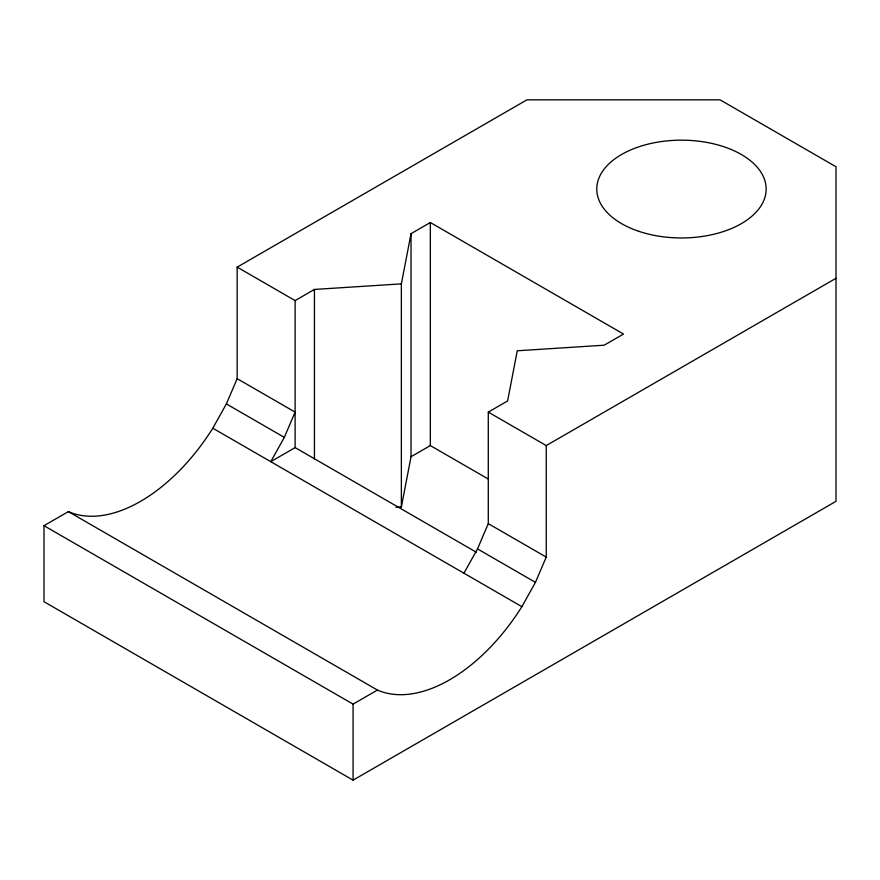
<?xml version="1.0" encoding="UTF-8"?>
<svg xmlns="http://www.w3.org/2000/svg" width="880" height="880" viewBox="0 0 880 880"><rect width="100%" height="100%" fill="white"/><g stroke="black" fill="none" stroke-linecap="round" stroke-linejoin="round"><path stroke-width="1.32" d="M395.934 507.265L401.368 506.913L401.368 283.866L411.026 233.673L430.342 222.519L623.513 334.048L604.197 345.202L517.264 350.779L507.606 400.961L488.29 412.115L488.29 523.644L477.499 548.9L463.936 573.21M401.368 506.913L411.026 456.731L411.026 233.673M226.38 403.909L237.171 378.664L237.171 267.135L526.922 99.847L720.093 99.847L836 166.76L836 501.336L353.078 780.153L44 601.711L44 525.69L68.365 511.621A154.803 89.375 -60 0 0 212.806 428.219L226.38 403.909L284.328 437.371L270.765 461.681L295.119 447.612L476.443 552.299M284.328 437.371L295.119 412.115L237.171 378.664M44 525.69L353.078 704.132L377.432 690.063A154.803 89.375 -60 0 0 521.884 606.661L535.447 582.351L546.249 557.106L546.249 445.577L836 278.289M237.171 267.135L295.119 300.586L314.435 289.443L401.368 283.866M411.026 456.731L430.342 445.577L488.411 479.105M488.29 412.115L546.249 445.577M488.29 523.644L546.249 557.106M477.499 548.9L535.447 582.351M212.806 428.219L521.884 606.661M68.365 511.621L377.432 690.063M430.342 222.519L430.342 445.577M353.078 704.132L353.078 780.153M314.435 289.443L314.435 459.129M295.119 300.586L295.119 447.612M639.122 231.407A84.689 48.895 0 0 0 766.15 189.068A84.689 48.895 0 0 0 639.122 146.718A84.689 48.895 0 0 0 639.122 231.407"/></g></svg>
